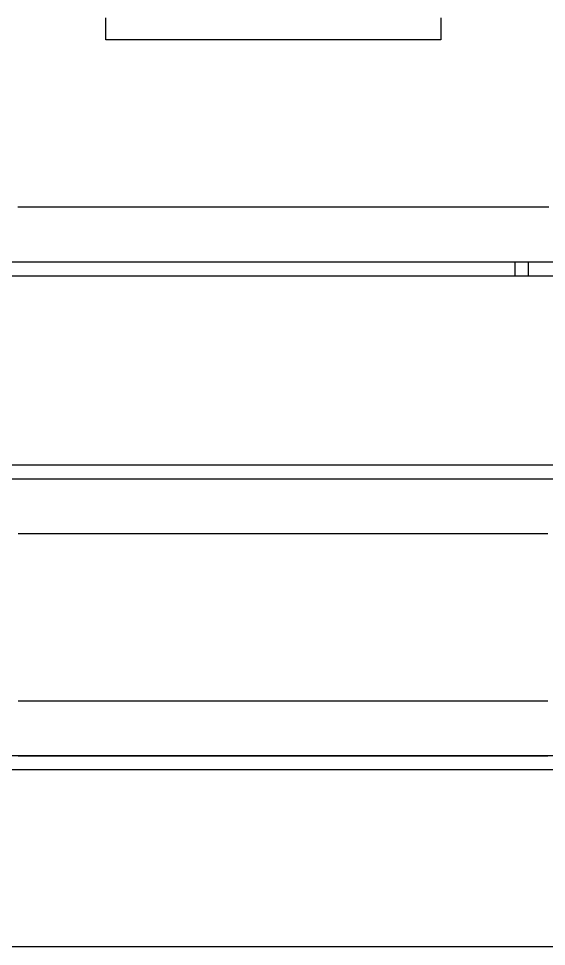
# Model space of a CAD drawing. Header units: metres. Extents: x 0 to 11, y 0 to 14.5.
# Drawn here: x 4.297 to 6.22, y 0 to 3.382 of the extents above; entities that cross this region are included whole.
import ezdxf

# ---------------------------------------------------------------- set-up
doc = ezdxf.new("R2010")
doc.units = ezdxf.units.M
for name, color, linetype in [('GRASS', 3, 'Continuous'), ('HALL', 5, 'Continuous'), ('TRACK', 7, 'Continuous'), ('WALLS', 8, 'Continuous')]:
    doc.layers.add(name, color=color, linetype=linetype)

msp = doc.modelspace()

# ---------------------------------------------------------------- linework, layer by layer
at = {"layer": 'GRASS'}
for points in [[(6.229, 2.495), (6.2191, 2.495), (6.2092, 2.495), (6.1993, 2.495), (6.1894, 2.495), (6.1795, 2.495), (6.1696, 2.495), (6.1597, 2.495), (6.1498, 2.495), (6.1399, 2.495), (6.13, 2.495), (6.12, 2.495), (6.11, 2.495), (6.1001, 2.495), (6.0901, 2.495), (6.0801, 2.495), (6.0701, 2.495), (6.0602, 2.495), (6.0502, 2.495), (6.0402, 2.495), (6.0302, 2.495), (6.0202, 2.495), (6.0103, 2.495), (6.0003, 2.495), (5.9903, 2.495), (5.9803, 2.495), (5.9703, 2.495), (5.9604, 2.495), (5.9504, 2.495), (5.9404, 2.495), (5.9304, 2.495), (5.9205, 2.495), (5.9105, 2.495), (5.9005, 2.495), (5.8905, 2.495), (5.8805, 2.495), (5.8706, 2.495), (5.8606, 2.495), (5.8506, 2.495), (5.8406, 2.495), (5.8306, 2.495), (5.8207, 2.495), (5.8107, 2.495), (5.8007, 2.495), (5.7907, 2.495), (5.7808, 2.495), (5.7708, 2.495), (5.7608, 2.495), (5.7508, 2.495), (5.7408, 2.495), (5.7309, 2.495), (5.7209, 2.495), (5.7109, 2.495), (5.7009, 2.495), (5.6909, 2.495), (5.681, 2.495), (5.671, 2.495), (5.661, 2.495), (5.651, 2.495), (5.6411, 2.495), (5.6311, 2.495), (5.6211, 2.495), (5.6111, 2.495), (5.6011, 2.495), (5.5912, 2.495), (5.5812, 2.495), (5.5712, 2.495), (5.5612, 2.495), (5.5512, 2.495), (5.5413, 2.495), (5.5313, 2.495), (5.5213, 2.495), (5.5113, 2.495), (5.5014, 2.495), (5.4914, 2.495), (5.4814, 2.495), (5.4714, 2.495), (5.4614, 2.495), (5.4515, 2.495), (5.4415, 2.495), (5.4315, 2.495), (5.4215, 2.495), (5.4115, 2.495), (5.4016, 2.495), (5.3916, 2.495), (5.3816, 2.495), (5.3716, 2.495), (5.3617, 2.495), (5.3517, 2.495), (5.3417, 2.495), (5.3317, 2.495), (5.3217, 2.495), (5.3118, 2.495), (5.3018, 2.495), (5.2918, 2.495), (5.2818, 2.495), (5.2718, 2.495), (5.2619, 2.495), (5.2519, 2.495), (5.2419, 2.495), (5.2319, 2.495), (5.222, 2.495), (5.212, 2.495), (5.202, 2.495), (5.192, 2.495), (5.182, 2.495), (5.1721, 2.495), (5.1621, 2.495), (5.1521, 2.495), (5.1421, 2.495), (5.1321, 2.495), (5.1222, 2.495), (5.1122, 2.495), (5.1022, 2.495), (5.0922, 2.495), (5.0823, 2.495), (5.0723, 2.495), (5.0623, 2.495), (5.0523, 2.495), (5.0423, 2.495), (5.0324, 2.495), (5.0224, 2.495), (5.0124, 2.495), (5.0024, 2.495), (4.9924, 2.495), (4.9825, 2.495), (4.9725, 2.495), (4.9625, 2.495), (4.9525, 2.495), (4.9426, 2.495), (4.9326, 2.495), (4.9226, 2.495), (4.9126, 2.495), (4.9026, 2.495), (4.8927, 2.495), (4.8827, 2.495), (4.8727, 2.495), (4.8627, 2.495), (4.8527, 2.495), (4.8428, 2.495), (4.8328, 2.495), (4.8228, 2.495), (4.8128, 2.495), (4.8029, 2.495), (4.7929, 2.495), (4.7829, 2.495), (4.7729, 2.495), (4.7629, 2.495), (4.753, 2.495), (4.743, 2.495), (4.733, 2.495), (4.723, 2.495), (4.713, 2.495), (4.7031, 2.495), (4.6931, 2.495), (4.6831, 2.495), (4.6731, 2.495), (4.6632, 2.495), (4.6532, 2.495), (4.6432, 2.495), (4.6332, 2.495), (4.6232, 2.495), (4.6133, 2.495), (4.6033, 2.495), (4.5933, 2.495), (4.5833, 2.495), (4.5733, 2.495), (4.5634, 2.495), (4.5534, 2.495), (4.5434, 2.495), (4.5334, 2.495), (4.5235, 2.495), (4.5135, 2.495), (4.5035, 2.495), (4.4935, 2.495), (4.4835, 2.495), (4.4736, 2.495), (4.4636, 2.495), (4.4536, 2.495), (4.4436, 2.495), (4.4336, 2.495), (4.4237, 2.495), (4.4137, 2.495), (4.4037, 2.495), (4.3937, 2.495), (4.3838, 2.495), (4.3738, 2.495), (4.3638, 2.495), (4.3538, 2.495), (4.3438, 2.495), (4.3339, 2.495), (4.3239, 2.495), (4.3139, 2.495), (4.3039, 2.495), (4.2939, 2.495)], [(4.295, 1.705), (4.305, 1.705), (4.315, 1.705), (4.325, 1.705), (4.335, 1.705), (4.345, 1.705), (4.355, 1.705), (4.365, 1.705), (4.375, 1.705), (4.385, 1.705), (4.395, 1.705), (4.405, 1.705), (4.415, 1.705), (4.425, 1.705), (4.435, 1.705), (4.445, 1.705), (4.455, 1.705), (4.465, 1.705), (4.475, 1.705), (4.485, 1.705), (4.495, 1.705), (4.505, 1.705), (4.515, 1.705), (4.525, 1.705), (4.535, 1.705), (4.545, 1.705), (4.555, 1.705), (4.565, 1.705), (4.575, 1.705), (4.585, 1.705), (4.595, 1.705), (4.605, 1.705), (4.615, 1.705), (4.625, 1.705), (4.635, 1.705), (4.645, 1.705), (4.655, 1.705), (4.665, 1.705), (4.675, 1.705), (4.685, 1.705), (4.695, 1.705), (4.705, 1.705), (4.715, 1.705), (4.725, 1.705), (4.735, 1.705), (4.745, 1.705), (4.755, 1.705), (4.765, 1.705), (4.775, 1.705), (4.785, 1.705), (4.795, 1.705), (4.805, 1.705), (4.815, 1.705), (4.825, 1.705), (4.835, 1.705), (4.845, 1.705), (4.855, 1.705), (4.865, 1.705), (4.875, 1.705), (4.885, 1.705), (4.895, 1.705), (4.905, 1.705), (4.915, 1.705), (4.925, 1.705), (4.935, 1.705), (4.945, 1.705), (4.955, 1.705), (4.965, 1.705), (4.975, 1.705), (4.985, 1.705), (4.995, 1.705), (5.005, 1.705), (5.015, 1.705), (5.025, 1.705), (5.035, 1.705), (5.045, 1.705), (5.055, 1.705), (5.065, 1.705), (5.075, 1.705), (5.085, 1.705), (5.095, 1.705), (5.105, 1.705), (5.115, 1.705), (5.125, 1.705), (5.135, 1.705), (5.145, 1.705), (5.155, 1.705), (5.165, 1.705), (5.175, 1.705), (5.185, 1.705), (5.195, 1.705), (5.205, 1.705), (5.215, 1.705), (5.225, 1.705), (5.235, 1.705), (5.245, 1.705), (5.255, 1.705), (5.265, 1.705), (5.275, 1.705), (5.285, 1.705), (5.295, 1.705), (5.305, 1.705), (5.315, 1.705), (5.325, 1.705), (5.335, 1.705), (5.345, 1.705), (5.355, 1.705), (5.365, 1.705), (5.375, 1.705), (5.385, 1.705), (5.395, 1.705), (5.405, 1.705), (5.415, 1.705), (5.425, 1.705), (5.435, 1.705), (5.445, 1.705), (5.455, 1.705), (5.465, 1.705), (5.475, 1.705), (5.485, 1.705), (5.495, 1.705), (5.505, 1.705), (5.515, 1.705), (5.525, 1.705), (5.535, 1.705), (5.545, 1.705), (5.555, 1.705), (5.565, 1.705), (5.575, 1.705), (5.585, 1.705), (5.595, 1.705), (5.605, 1.705), (5.615, 1.705), (5.625, 1.705), (5.635, 1.705), (5.645, 1.705), (5.655, 1.705), (5.665, 1.705), (5.675, 1.705), (5.685, 1.705), (5.695, 1.705), (5.705, 1.705), (5.715, 1.705), (5.725, 1.705), (5.735, 1.705), (5.745, 1.705), (5.755, 1.705), (5.765, 1.705), (5.775, 1.705), (5.785, 1.705), (5.795, 1.705), (5.805, 1.705), (5.815, 1.705), (5.825, 1.705), (5.835, 1.705), (5.845, 1.705), (5.855, 1.705), (5.865, 1.705), (5.875, 1.705), (5.885, 1.705), (5.895, 1.705), (5.905, 1.705), (5.915, 1.705), (5.925, 1.705), (5.935, 1.705), (5.945, 1.705), (5.955, 1.705), (5.965, 1.705), (5.975, 1.705), (5.985, 1.705), (5.995, 1.705), (6.005, 1.705), (6.015, 1.705), (6.025, 1.705), (6.035, 1.705), (6.045, 1.705), (6.055, 1.705), (6.065, 1.705), (6.075, 1.705), (6.085, 1.705), (6.095, 1.705), (6.105, 1.705), (6.115, 1.705), (6.125, 1.705), (6.135, 1.705), (6.145, 1.705), (6.155, 1.705), (6.165, 1.705), (6.175, 1.705), (6.185, 1.705), (6.195, 1.705), (6.205, 1.705), (6.215, 1.705), (6.225, 1.705)], [(4.295, 0.695), (4.305, 0.695), (4.315, 0.695), (4.325, 0.695), (4.335, 0.695), (4.345, 0.695), (4.355, 0.695), (4.365, 0.695), (4.375, 0.695), (4.385, 0.695), (4.395, 0.695), (4.405, 0.695), (4.415, 0.695), (4.425, 0.695), (4.435, 0.695), (4.445, 0.695), (4.455, 0.695), (4.465, 0.695), (4.475, 0.695), (4.485, 0.695), (4.495, 0.695), (4.505, 0.695), (4.515, 0.695), (4.525, 0.695), (4.535, 0.695), (4.545, 0.695), (4.555, 0.695), (4.565, 0.695), (4.575, 0.695), (4.585, 0.695), (4.595, 0.695), (4.605, 0.695), (4.615, 0.695), (4.625, 0.695), (4.635, 0.695), (4.645, 0.695), (4.655, 0.695), (4.665, 0.695), (4.675, 0.695), (4.685, 0.695), (4.695, 0.695), (4.705, 0.695), (4.715, 0.695), (4.725, 0.695), (4.735, 0.695), (4.745, 0.695), (4.755, 0.695), (4.765, 0.695), (4.775, 0.695), (4.785, 0.695), (4.795, 0.695), (4.805, 0.695), (4.815, 0.695), (4.825, 0.695), (4.835, 0.695), (4.845, 0.695), (4.855, 0.695), (4.865, 0.695), (4.875, 0.695), (4.885, 0.695), (4.895, 0.695), (4.905, 0.695), (4.915, 0.695), (4.925, 0.695), (4.935, 0.695), (4.945, 0.695), (4.955, 0.695), (4.965, 0.695), (4.975, 0.695), (4.985, 0.695), (4.995, 0.695), (5.005, 0.695), (5.015, 0.695), (5.025, 0.695), (5.035, 0.695), (5.045, 0.695), (5.055, 0.695), (5.065, 0.695), (5.075, 0.695), (5.085, 0.695), (5.095, 0.695), (5.105, 0.695), (5.115, 0.695), (5.125, 0.695), (5.135, 0.695), (5.145, 0.695), (5.155, 0.695), (5.165, 0.695), (5.175, 0.695), (5.185, 0.695), (5.195, 0.695), (5.205, 0.695), (5.215, 0.695), (5.225, 0.695), (5.235, 0.695), (5.245, 0.695), (5.255, 0.695), (5.265, 0.695), (5.275, 0.695), (5.285, 0.695), (5.295, 0.695), (5.305, 0.695), (5.315, 0.695), (5.325, 0.695), (5.335, 0.695), (5.345, 0.695), (5.355, 0.695), (5.365, 0.695), (5.375, 0.695), (5.385, 0.695), (5.395, 0.695), (5.405, 0.695), (5.415, 0.695), (5.425, 0.695), (5.435, 0.695), (5.445, 0.695), (5.455, 0.695), (5.465, 0.695), (5.475, 0.695), (5.485, 0.695), (5.495, 0.695), (5.505, 0.695), (5.515, 0.695), (5.525, 0.695), (5.535, 0.695), (5.545, 0.695), (5.555, 0.695), (5.565, 0.695), (5.575, 0.695), (5.585, 0.695), (5.595, 0.695), (5.605, 0.695), (5.615, 0.695), (5.625, 0.695), (5.635, 0.695), (5.645, 0.695), (5.655, 0.695), (5.665, 0.695), (5.675, 0.695), (5.685, 0.695), (5.695, 0.695), (5.705, 0.695), (5.715, 0.695), (5.725, 0.695), (5.735, 0.695), (5.745, 0.695), (5.755, 0.695), (5.765, 0.695), (5.775, 0.695), (5.785, 0.695), (5.795, 0.695), (5.805, 0.695), (5.815, 0.695), (5.825, 0.695), (5.835, 0.695), (5.845, 0.695), (5.855, 0.695), (5.865, 0.695), (5.875, 0.695), (5.885, 0.695), (5.895, 0.695), (5.905, 0.695), (5.915, 0.695), (5.925, 0.695), (5.935, 0.695), (5.945, 0.695), (5.955, 0.695), (5.965, 0.695), (5.975, 0.695), (5.985, 0.695), (5.995, 0.695), (6.005, 0.695), (6.015, 0.695), (6.025, 0.695), (6.035, 0.695), (6.045, 0.695), (6.055, 0.695), (6.065, 0.695), (6.075, 0.695), (6.085, 0.695), (6.095, 0.695), (6.105, 0.695), (6.115, 0.695), (6.125, 0.695), (6.135, 0.695), (6.145, 0.695), (6.155, 0.695), (6.165, 0.695), (6.175, 0.695), (6.185, 0.695), (6.195, 0.695), (6.205, 0.695), (6.215, 0.695), (6.225, 0.695)]]:
    msp.add_lwpolyline(points, dxfattribs=at)
at = {"layer": 'HALL'}
msp.add_lwpolyline([(0, 0), (11, 0), (11, 14.5), (0, 14.5), (0, 0)], dxfattribs=at)
at = {"layer": 'TRACK'}
for points in [[(5.835, 3.3849), (5.835, 3.3749), (5.835, 3.3649), (5.835, 3.3549), (5.835, 3.3449), (5.835, 3.3349), (5.835, 3.325), (5.835, 3.315), (5.835, 3.305), (5.825, 3.305), (5.815, 3.305), (5.805, 3.305), (5.795, 3.305), (5.785, 3.305), (5.775, 3.305), (5.765, 3.305), (5.755, 3.305), (5.745, 3.305), (5.735, 3.305), (5.725, 3.305), (5.715, 3.305), (5.705, 3.305), (5.695, 3.305), (5.685, 3.305), (5.675, 3.305), (5.665, 3.305), (5.655, 3.305), (5.645, 3.305), (5.635, 3.305), (5.625, 3.305), (5.615, 3.305), (5.605, 3.305), (5.595, 3.305), (5.585, 3.305), (5.575, 3.305), (5.565, 3.305), (5.555, 3.305), (5.545, 3.305), (5.535, 3.305), (5.525, 3.305), (5.515, 3.305), (5.505, 3.305), (5.495, 3.305), (5.485, 3.305), (5.475, 3.305), (5.465, 3.305), (5.455, 3.305), (5.445, 3.305), (5.435, 3.305), (5.425, 3.305), (5.415, 3.305), (5.405, 3.305), (5.395, 3.305), (5.385, 3.305), (5.375, 3.305), (5.365, 3.305), (5.355, 3.305), (5.345, 3.305), (5.335, 3.305), (5.325, 3.305), (5.315, 3.305), (5.305, 3.305), (5.295, 3.305), (5.285, 3.305), (5.275, 3.305), (5.265, 3.305), (5.255, 3.305), (5.245, 3.305), (5.235, 3.305), (5.225, 3.305), (5.215, 3.305), (5.205, 3.305), (5.195, 3.305), (5.185, 3.305), (5.175, 3.305), (5.165, 3.305), (5.155, 3.305), (5.145, 3.305), (5.135, 3.305), (5.125, 3.305), (5.115, 3.305), (5.105, 3.305), (5.095, 3.305), (5.085, 3.305), (5.075, 3.305), (5.065, 3.305), (5.055, 3.305), (5.045, 3.305), (5.035, 3.305), (5.025, 3.305), (5.015, 3.305), (5.005, 3.305), (4.995, 3.305), (4.985, 3.305), (4.975, 3.305), (4.965, 3.305), (4.955, 3.305), (4.945, 3.305), (4.935, 3.305), (4.925, 3.305), (4.915, 3.305), (4.905, 3.305), (4.895, 3.305), (4.885, 3.305), (4.875, 3.305), (4.865, 3.305), (4.855, 3.305), (4.845, 3.305), (4.835, 3.305), (4.825, 3.305), (4.815, 3.305), (4.805, 3.305), (4.795, 3.305), (4.785, 3.305), (4.775, 3.305), (4.765, 3.305), (4.755, 3.305), (4.745, 3.305), (4.735, 3.305), (4.725, 3.305), (4.715, 3.305), (4.705, 3.305), (4.695, 3.305), (4.685, 3.305), (4.675, 3.305), (4.665, 3.305), (4.655, 3.305), (4.645, 3.305), (4.635, 3.305), (4.625, 3.305), (4.615, 3.305), (4.615, 3.315), (4.615, 3.325), (4.615, 3.335), (4.615, 3.345), (4.615, 3.355), (4.615, 3.365), (4.615, 3.375), (4.615, 3.385)], [(6.2284, 2.695), (6.2186, 2.695), (6.2088, 2.695), (6.1989, 2.695), (6.1891, 2.695), (6.1792, 2.695), (6.1694, 2.695), (6.1595, 2.695), (6.1497, 2.695), (6.1398, 2.695), (6.13, 2.695), (6.12, 2.695), (6.11, 2.695), (6.1001, 2.695), (6.0901, 2.695), (6.0801, 2.695), (6.0701, 2.695), (6.0602, 2.695), (6.0502, 2.695), (6.0402, 2.695), (6.0302, 2.695), (6.0203, 2.695), (6.0103, 2.695), (6.0003, 2.695), (5.9903, 2.695), (5.9804, 2.695), (5.9704, 2.695), (5.9604, 2.695), (5.9504, 2.695), (5.9404, 2.695), (5.9305, 2.695), (5.9205, 2.695), (5.9105, 2.695), (5.9005, 2.695), (5.8906, 2.695), (5.8806, 2.695), (5.8706, 2.695), (5.8606, 2.695), (5.8507, 2.695), (5.8407, 2.695), (5.8307, 2.695), (5.8207, 2.695), (5.8108, 2.695), (5.8008, 2.695), (5.7908, 2.695), (5.7808, 2.695), (5.7708, 2.695), (5.7609, 2.695), (5.7509, 2.695), (5.7409, 2.695), (5.7309, 2.695), (5.721, 2.695), (5.711, 2.695), (5.701, 2.695), (5.691, 2.695), (5.6811, 2.695), (5.6711, 2.695), (5.6611, 2.695), (5.6511, 2.695), (5.6412, 2.695), (5.6312, 2.695), (5.6212, 2.695), (5.6112, 2.695), (5.6012, 2.695), (5.5913, 2.695), (5.5813, 2.695), (5.5713, 2.695), (5.5613, 2.695), (5.5514, 2.695), (5.5414, 2.695), (5.5314, 2.695), (5.5214, 2.695), (5.5115, 2.695), (5.5015, 2.695), (5.4915, 2.695), (5.4815, 2.695), (5.4715, 2.695), (5.4616, 2.695), (5.4516, 2.695), (5.4416, 2.695), (5.4316, 2.695), (5.4217, 2.695), (5.4117, 2.695), (5.4017, 2.695), (5.3917, 2.695), (5.3818, 2.695), (5.3718, 2.695), (5.3618, 2.695), (5.3518, 2.695), (5.3419, 2.695), (5.3319, 2.695), (5.3219, 2.695), (5.3119, 2.695), (5.3019, 2.695), (5.292, 2.695), (5.282, 2.695), (5.272, 2.695), (5.262, 2.695), (5.2521, 2.695), (5.2421, 2.695), (5.2321, 2.695), (5.2221, 2.695), (5.2122, 2.695), (5.2022, 2.695), (5.1922, 2.695), (5.1822, 2.695), (5.1723, 2.695), (5.1623, 2.695), (5.1523, 2.695), (5.1423, 2.695), (5.1323, 2.695), (5.1224, 2.695), (5.1124, 2.695), (5.1024, 2.695), (5.0924, 2.695), (5.0825, 2.695), (5.0725, 2.695), (5.0625, 2.695), (5.0525, 2.695), (5.0426, 2.695), (5.0326, 2.695), (5.0226, 2.695), (5.0126, 2.695), (5.0027, 2.695), (4.9927, 2.695), (4.9827, 2.695), (4.9727, 2.695), (4.9627, 2.695), (4.9528, 2.695), (4.9428, 2.695), (4.9328, 2.695), (4.9228, 2.695), (4.9129, 2.695), (4.9029, 2.695), (4.8929, 2.695), (4.8829, 2.695), (4.873, 2.695), (4.863, 2.695), (4.853, 2.695), (4.843, 2.695), (4.8331, 2.695), (4.8231, 2.695), (4.8131, 2.695), (4.8031, 2.695), (4.7931, 2.695), (4.7832, 2.695), (4.7732, 2.695), (4.7632, 2.695), (4.7532, 2.695), (4.7433, 2.695), (4.7333, 2.695), (4.7233, 2.695), (4.7133, 2.695), (4.7034, 2.695), (4.6934, 2.695), (4.6834, 2.695), (4.6734, 2.695), (4.6635, 2.695), (4.6535, 2.695), (4.6435, 2.695), (4.6335, 2.695), (4.6235, 2.695), (4.6136, 2.695), (4.6036, 2.695), (4.5936, 2.695), (4.5836, 2.695), (4.5737, 2.695), (4.5637, 2.695), (4.5537, 2.695), (4.5437, 2.695), (4.5338, 2.695), (4.5238, 2.695), (4.5138, 2.695), (4.5038, 2.695), (4.4938, 2.695), (4.4839, 2.695), (4.4739, 2.695), (4.4639, 2.695), (4.4539, 2.695), (4.444, 2.695), (4.434, 2.695), (4.424, 2.695), (4.414, 2.695), (4.4041, 2.695), (4.3941, 2.695), (4.3841, 2.695), (4.3741, 2.695), (4.3642, 2.695), (4.3542, 2.695), (4.3442, 2.695), (4.3342, 2.695), (4.3242, 2.695), (4.3143, 2.695), (4.3043, 2.695), (4.2943, 2.695)], [(4.295, 1.505), (4.305, 1.505), (4.315, 1.505), (4.325, 1.505), (4.335, 1.505), (4.345, 1.505), (4.355, 1.505), (4.365, 1.505), (4.375, 1.505), (4.385, 1.505), (4.395, 1.505), (4.405, 1.505), (4.415, 1.505), (4.425, 1.505), (4.435, 1.505), (4.445, 1.505), (4.455, 1.505), (4.465, 1.505), (4.475, 1.505), (4.485, 1.505), (4.495, 1.505), (4.505, 1.505), (4.515, 1.505), (4.525, 1.505), (4.535, 1.505), (4.545, 1.505), (4.555, 1.505), (4.565, 1.505), (4.575, 1.505), (4.585, 1.505), (4.595, 1.505), (4.605, 1.505), (4.615, 1.505), (4.625, 1.505), (4.635, 1.505), (4.645, 1.505), (4.655, 1.505), (4.665, 1.505), (4.675, 1.505), (4.685, 1.505), (4.695, 1.505), (4.705, 1.505), (4.715, 1.505), (4.725, 1.505), (4.735, 1.505), (4.745, 1.505), (4.755, 1.505), (4.765, 1.505), (4.775, 1.505), (4.785, 1.505), (4.795, 1.505), (4.805, 1.505), (4.815, 1.505), (4.825, 1.505), (4.835, 1.505), (4.845, 1.505), (4.855, 1.505), (4.865, 1.505), (4.875, 1.505), (4.885, 1.505), (4.895, 1.505), (4.905, 1.505), (4.915, 1.505), (4.925, 1.505), (4.935, 1.505), (4.945, 1.505), (4.955, 1.505), (4.965, 1.505), (4.975, 1.505), (4.985, 1.505), (4.995, 1.505), (5.005, 1.505), (5.015, 1.505), (5.025, 1.505), (5.035, 1.505), (5.045, 1.505), (5.055, 1.505), (5.065, 1.505), (5.075, 1.505), (5.085, 1.505), (5.095, 1.505), (5.105, 1.505), (5.115, 1.505), (5.125, 1.505), (5.135, 1.505), (5.145, 1.505), (5.155, 1.505), (5.165, 1.505), (5.175, 1.505), (5.185, 1.505), (5.195, 1.505), (5.205, 1.505), (5.215, 1.505), (5.225, 1.505), (5.235, 1.505), (5.245, 1.505), (5.255, 1.505), (5.265, 1.505), (5.275, 1.505), (5.285, 1.505), (5.295, 1.505), (5.305, 1.505), (5.315, 1.505), (5.325, 1.505), (5.335, 1.505), (5.345, 1.505), (5.355, 1.505), (5.365, 1.505), (5.375, 1.505), (5.385, 1.505), (5.395, 1.505), (5.405, 1.505), (5.415, 1.505), (5.425, 1.505), (5.435, 1.505), (5.445, 1.505), (5.455, 1.505), (5.465, 1.505), (5.475, 1.505), (5.485, 1.505), (5.495, 1.505), (5.505, 1.505), (5.515, 1.505), (5.525, 1.505), (5.535, 1.505), (5.545, 1.505), (5.555, 1.505), (5.565, 1.505), (5.575, 1.505), (5.585, 1.505), (5.595, 1.505), (5.605, 1.505), (5.615, 1.505), (5.625, 1.505), (5.635, 1.505), (5.645, 1.505), (5.655, 1.505), (5.665, 1.505), (5.675, 1.505), (5.685, 1.505), (5.695, 1.505), (5.705, 1.505), (5.715, 1.505), (5.725, 1.505), (5.735, 1.505), (5.745, 1.505), (5.755, 1.505), (5.765, 1.505), (5.775, 1.505), (5.785, 1.505), (5.795, 1.505), (5.805, 1.505), (5.815, 1.505), (5.825, 1.505), (5.835, 1.505), (5.845, 1.505), (5.855, 1.505), (5.865, 1.505), (5.875, 1.505), (5.885, 1.505), (5.895, 1.505), (5.905, 1.505), (5.915, 1.505), (5.925, 1.505), (5.935, 1.505), (5.945, 1.505), (5.955, 1.505), (5.965, 1.505), (5.975, 1.505), (5.985, 1.505), (5.995, 1.505), (6.005, 1.505), (6.015, 1.505), (6.025, 1.505), (6.035, 1.505), (6.045, 1.505), (6.055, 1.505), (6.065, 1.505), (6.075, 1.505), (6.085, 1.505), (6.095, 1.505), (6.105, 1.505), (6.115, 1.505), (6.125, 1.505), (6.135, 1.505), (6.145, 1.505), (6.155, 1.505), (6.165, 1.505), (6.175, 1.505), (6.185, 1.505), (6.195, 1.505), (6.205, 1.505), (6.215, 1.505), (6.225, 1.505)], [(4.295, 0.895), (4.305, 0.895), (4.315, 0.895), (4.325, 0.895), (4.335, 0.895), (4.345, 0.895), (4.355, 0.895), (4.365, 0.895), (4.375, 0.895), (4.385, 0.895), (4.395, 0.895), (4.405, 0.895), (4.415, 0.895), (4.425, 0.895), (4.435, 0.895), (4.445, 0.895), (4.455, 0.895), (4.465, 0.895), (4.475, 0.895), (4.485, 0.895), (4.495, 0.895), (4.505, 0.895), (4.515, 0.895), (4.525, 0.895), (4.535, 0.895), (4.545, 0.895), (4.555, 0.895), (4.565, 0.895), (4.575, 0.895), (4.585, 0.895), (4.595, 0.895), (4.605, 0.895), (4.615, 0.895), (4.625, 0.895), (4.635, 0.895), (4.645, 0.895), (4.655, 0.895), (4.665, 0.895), (4.675, 0.895), (4.685, 0.895), (4.695, 0.895), (4.705, 0.895), (4.715, 0.895), (4.725, 0.895), (4.735, 0.895), (4.745, 0.895), (4.755, 0.895), (4.765, 0.895), (4.775, 0.895), (4.785, 0.895), (4.795, 0.895), (4.805, 0.895), (4.815, 0.895), (4.825, 0.895), (4.835, 0.895), (4.845, 0.895), (4.855, 0.895), (4.865, 0.895), (4.875, 0.895), (4.885, 0.895), (4.895, 0.895), (4.905, 0.895), (4.915, 0.895), (4.925, 0.895), (4.935, 0.895), (4.945, 0.895), (4.955, 0.895), (4.965, 0.895), (4.975, 0.895), (4.985, 0.895), (4.995, 0.895), (5.005, 0.895), (5.015, 0.895), (5.025, 0.895), (5.035, 0.895), (5.045, 0.895), (5.055, 0.895), (5.065, 0.895), (5.075, 0.895), (5.085, 0.895), (5.095, 0.895), (5.105, 0.895), (5.115, 0.895), (5.125, 0.895), (5.135, 0.895), (5.145, 0.895), (5.155, 0.895), (5.165, 0.895), (5.175, 0.895), (5.185, 0.895), (5.195, 0.895), (5.205, 0.895), (5.215, 0.895), (5.225, 0.895), (5.235, 0.895), (5.245, 0.895), (5.255, 0.895), (5.265, 0.895), (5.275, 0.895), (5.285, 0.895), (5.295, 0.895), (5.305, 0.895), (5.315, 0.895), (5.325, 0.895), (5.335, 0.895), (5.345, 0.895), (5.355, 0.895), (5.365, 0.895), (5.375, 0.895), (5.385, 0.895), (5.395, 0.895), (5.405, 0.895), (5.415, 0.895), (5.425, 0.895), (5.435, 0.895), (5.445, 0.895), (5.455, 0.895), (5.465, 0.895), (5.475, 0.895), (5.485, 0.895), (5.495, 0.895), (5.505, 0.895), (5.515, 0.895), (5.525, 0.895), (5.535, 0.895), (5.545, 0.895), (5.555, 0.895), (5.565, 0.895), (5.575, 0.895), (5.585, 0.895), (5.595, 0.895), (5.605, 0.895), (5.615, 0.895), (5.625, 0.895), (5.635, 0.895), (5.645, 0.895), (5.655, 0.895), (5.665, 0.895), (5.675, 0.895), (5.685, 0.895), (5.695, 0.895), (5.705, 0.895), (5.715, 0.895), (5.725, 0.895), (5.735, 0.895), (5.745, 0.895), (5.755, 0.895), (5.765, 0.895), (5.775, 0.895), (5.785, 0.895), (5.795, 0.895), (5.805, 0.895), (5.815, 0.895), (5.825, 0.895), (5.835, 0.895), (5.845, 0.895), (5.855, 0.895), (5.865, 0.895), (5.875, 0.895), (5.885, 0.895), (5.895, 0.895), (5.905, 0.895), (5.915, 0.895), (5.925, 0.895), (5.935, 0.895), (5.945, 0.895), (5.955, 0.895), (5.965, 0.895), (5.975, 0.895), (5.985, 0.895), (5.995, 0.895), (6.005, 0.895), (6.015, 0.895), (6.025, 0.895), (6.035, 0.895), (6.045, 0.895), (6.055, 0.895), (6.065, 0.895), (6.075, 0.895), (6.085, 0.895), (6.095, 0.895), (6.105, 0.895), (6.115, 0.895), (6.125, 0.895), (6.135, 0.895), (6.145, 0.895), (6.155, 0.895), (6.165, 0.895), (6.175, 0.895), (6.185, 0.895), (6.195, 0.895), (6.205, 0.895), (6.215, 0.895), (6.225, 0.895)]]:
    msp.add_lwpolyline(points, dxfattribs=at)
at = {"layer": 'WALLS'}
for points in [[(3.755, 2.445), (6.155, 2.445), (6.155, 2.495), (3.755, 2.495), (3.755, 2.445)], [(6.105, 2.445), (6.695, 2.445), (6.695, 2.495), (6.105, 2.495), (6.105, 2.445)], [(9.295, 1.755), (4.0896, 1.755), (4.0896, 1.705), (9.295, 1.705), (9.295, 1.755)], [(10.355, 0.695), (1.925, 0.695), (1.925, 0.645), (10.355, 0.645), (10.355, 0.695)]]:
    msp.add_lwpolyline(points, dxfattribs=at)

doc.saveas('drawing.dxf')
